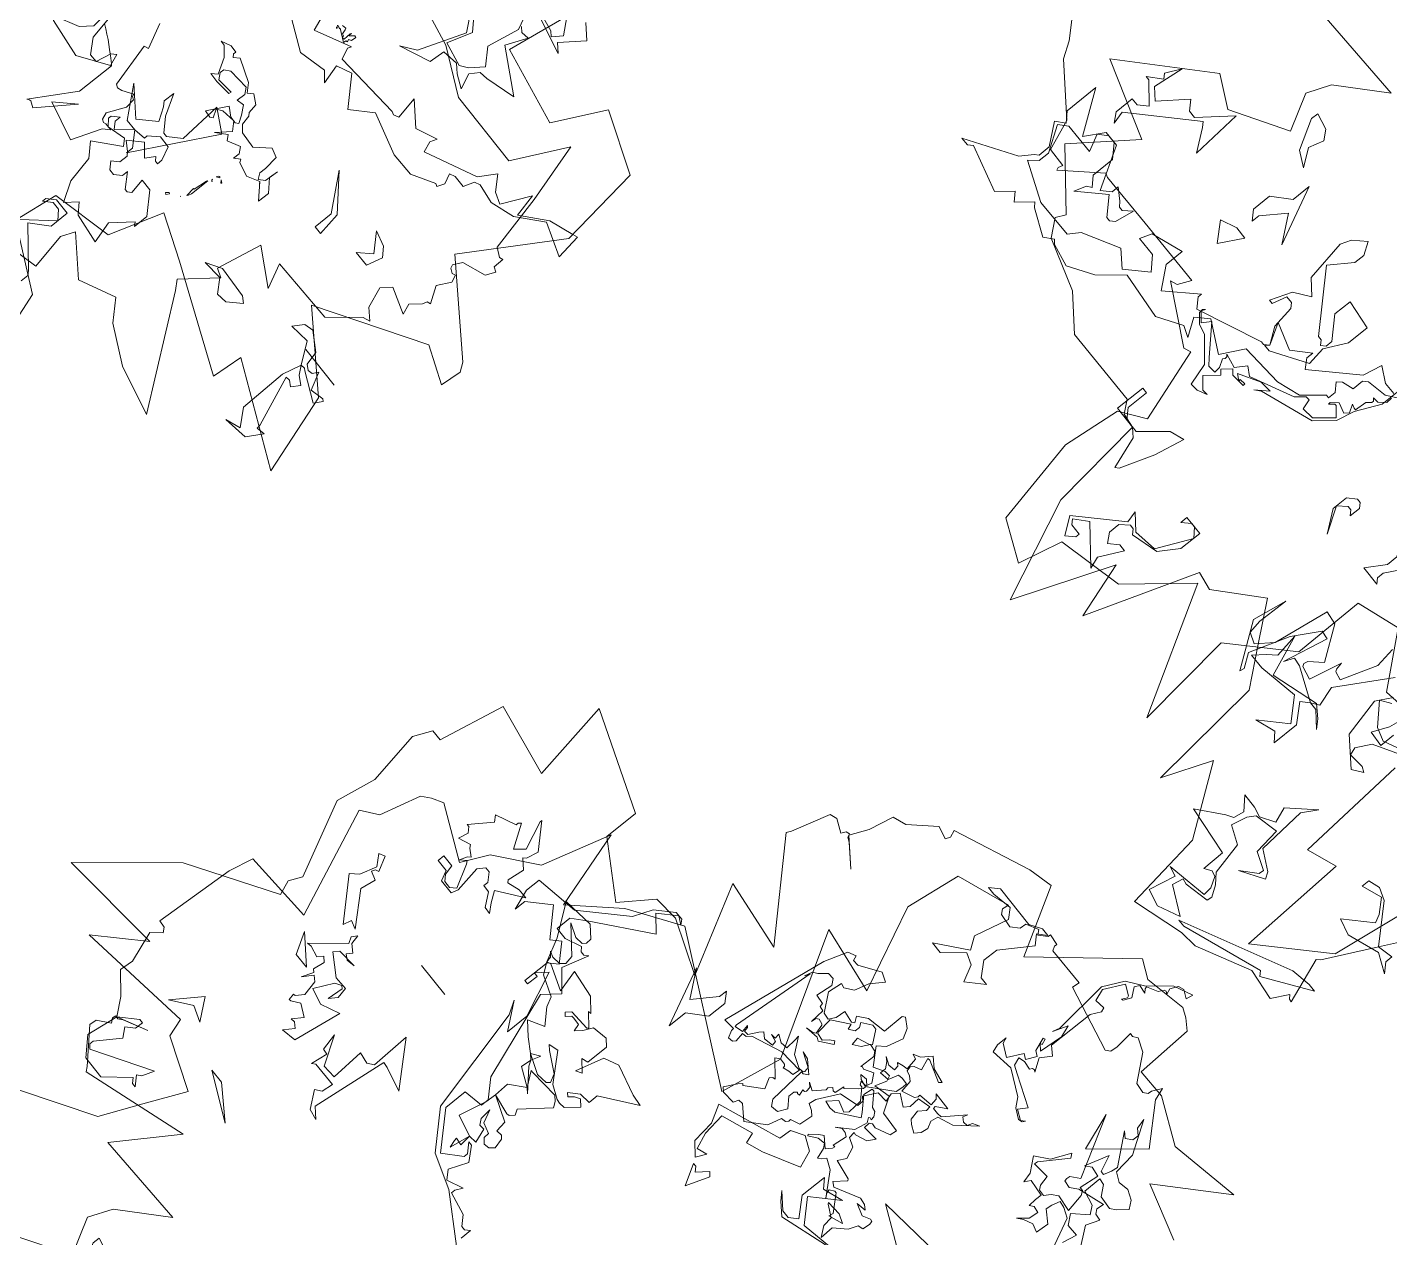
# Model space of a CAD drawing. Header units: metres. Extents: x -71 to 881, y -503 to 661.
# Drawn here: x 262 to 268.67, y -293.75 to -287.83 of the extents above; entities that cross this region are included whole.
import ezdxf

# ---------------------------------------------------------------- set-up
doc = ezdxf.new("R2010")
doc.units = ezdxf.units.M
doc.layers.add('ARBRE', color=100, linetype='Continuous', lineweight=13, true_color=0x00ff3f)

# ---------------------------------------------------------------- blocks, each defined once
blk = doc.blocks.new('WMF2', base_point=(0, 0.01))
at = {"color": 251, "lineweight": 0, "true_color": 0x636466}
for points in [[(99.88, -192.88), (107.36, -202.17), (106.64, -204.2), (107.63, -204.27), (108.14, -204.87), (108.06, -205.98), (111.91, -204.61), (112.96, -203.7), (114.06, -203.79), (114.16, -204.2), (114.12, -204.74), (112.93, -205.76), (117.77, -214.23), (115.81, -208.91), (110.13, -215.92), (115.04, -221.02), (115.66, -222.79), (116.35, -221.31), (116.39, -220.76), (116.99, -220.25), (118.51, -220.38), (121.42, -223.82), (123.45, -224.55), (124.06, -224.04), (124.6, -224.1), (124.28, -221.43), (124.37, -220.32), (124.97, -219.82), (134.84, -221.76), (134.73, -222.86), (140.59, -222.8), (140.98, -223.38), (140.96, -223.82), (142.59, -223.95), (142.62, -223.52), (143.7, -222.51), (144.2, -223.11), (145.93, -222.16), (146.02, -221.17), (147.09, -220.14), (149.19, -220.32), (149.69, -220.93), (149.6, -221.91), (157.24, -218.9), (158.3, -210.64), (152.62, -198.66), (162.76, -199.86), (152.65, -183.05), (154.26, -173.69), (175.85, -184.22), (183.13, -179.1), (188.97, -172.64), (192.5, -184.13), (195.26, -173.72), (200.97, -168.92), (202.85, -164.87), (210.8, -168.41), (212.43, -167.44), (213.62, -166.42), (215.13, -160.27), (217.5, -158.38), (210.72, -142.97), (221.5, -142.28), (222.26, -138.6), (222.84, -126.51), (221.75, -126.41), (221.24, -125.83), (222.46, -124.38), (220.76, -119.93), (220.93, -117.85), (217.92, -115.52), (216.01, -113.25), (211.75, -115.52), (215.09, -113.71), (215.69, -113.21), (216.23, -113.25), (216.29, -112.71), (215.78, -112.1), (217.44, -110.7), (217.53, -109.6), (213.13, -105.6), (212.64, -105.02), (197.13, -110.25), (202.88, -101.16), (188.84, -101.73), (195.03, -95.86), (196.4, -92.3), (193.55, -87.25), (201.48, -82.18), (206.17, -84.52), (217.5, -73.62), (205.76, -70.03), (212.07, -61.12), (204.08, -54.99), (204.77, -53.52), (202.84, -51.25), (195.1, -48.95), (190.12, -45.33), (178.29, -45.44), (176.89, -43.78), (174.7, -43.59), (173.01, -29.2), (166.39, -14.78), (160.89, -29.58), (158.19, -21.39), (152.68, -38.14), (149.95, -37.75), (143.85, -43.43), (139.57, -38.33), (135.29, -33.25), (133.39, -15.7), (130.63, -23.1), (123.64, -13.73), (121.99, -1.9), (114.39, -4.34), (111.72, -4.67), (103.98, -8.76), (99.27, -8.35), (97.95, -10.89), (97.46, -10.41), (97.02, -10.37), (99.54, -16.88), (99.06, -17.38), (95.41, -24.9), (90.83, -34.32)], [(45.91, -59.56), (49.4, -70.11), (59.14, -74.81), (58.34, -81.44), (49.36, -83.76), (46.84, -91.88), (40.14, -89.34), (24.4, -82.93), (24.01, -87.6), (8.81, -80.93), (12.69, -92.64), (23.58, -100.08), (8.83, -109.56), (3.27, -107.44), (3.01, -110.61), (3.9, -111.79), (16.57, -120.44), (8.22, -134.47), (9.81, -146.85), (18.98, -150.2), (22.71, -142.59), (34.39, -144.58), (32.65, -156.43)], [(100.3, -13.3), (97.37, -13.9), (96.16, -13.9), (102.61, -9.16), (103.21, -9.75), (114.9, -5.14), (116, -5.14), (100.3, -13.3), (100.3, -13.3)], [(122.03, -4.59), (121.2, -8.62), (122.72, -8.94), (116.58, -10.22), (116.74, -11.56), (117.68, -13), (118.53, -13.17), (119.53, -12.5), (119.62, -15.95), (127.05, -16.59), (123.52, -19.64), (122.5, -20.31), (122.25, -21.93), (124.05, -23.52), (121.84, -23.52), (120.32, -23.2), (118.31, -24.55), (119.17, -26.74), (115.88, -30.39), (117.14, -28.09), (116.53, -20.76), (113.49, -19.25), (112.89, -18.34), (116.25, -16.14), (114.07, -18.14), (114, -18.92), (116.7, -19.9), (117.23, -23.8), (120.73, -22.94), (121.42, -21.76), (121.9, -19.39), (119.14, -18.3), (118.02, -13.51), (116.67, -12.35), (115.65, -10.82), (115.72, -10.05), (119.34, -9.11), (120.19, -9.29), (120.53, -7.61), (116.29, -5.59), (119.5, -4.04), (122.03, -4.59), (122.03, -4.59)], [(162.25, -221.47), (162.55, -220.76), (164.41, -221.19), (167.6, -217.66), (169.53, -216.89), (170.28, -213.15), (171.44, -210.43), (167.5, -207.63), (170.63, -209.8), (171.33, -210.11), (171.53, -210.62), (172.06, -210.42), (172.36, -209.7), (174.37, -210.56), (175.39, -210.16), (176.98, -204.42), (177.29, -203.7), (165.65, -192.21), (176.34, -193.26), (169.52, -180.97), (177.55, -183.87), (181.35, -183.49), (184.59, -178.67), (192.69, -183.49), (192.69, -188.7), (207.51, -193.95), (205.44, -181.84), (216.23, -183.49), (218.11, -173.58), (219.76, -173.52), (220.92, -170.8), (219.49, -162.84), (220.49, -156.77), (215.08, -146.26), (215.94, -144.26), (215.12, -142.21), (227.2, -134.24), (237.13, -121.84), (221.43, -123.58), (227.53, -117.47), (210.08, -120.09), (209.21, -117.47), (201.41, -114.58), (204.04, -108.47), (206.64, -102.36), (221.47, -92.77)], [(228.67, -76.4), (223.08, -70.7), (221.59, -68.47), (214.46, -63.39), (212.7, -59.01), (209.83, -58.98), (210.04, -58.28), (209.88, -57.88), (205.22, -63.07), (204.55, -62.86), (196.2, -62.98), (185.71, -63.11), (186.56, -61.11), (187.58, -60.7), (178.92, -56.25), (177.9, -56.66), (174.32, -45.95), (177.81, -43.34), (178.67, -34.61), (175.87, -21.54), (169.72, -18.91), (168.26, -25.61), (158.55, -28.14), (151.66, -37.02), (141.23, -19.49), (142.97, -34.33), (135.13, -42.17), (135.3, -53.01), (129.01, -55.27), (122.91, -48.29), (114.53, -49.68)], [(113.77, -42.55), (112.45, -25.61), (108.09, -27.35), (107.21, -10.78), (98.49, -19.49), (96.74, -32.59)], [(61.59, -70.48), (52.23, -72.98), (53.36, -78.3), (52.54, -80.39), (46.99, -76.49), (41.75, -79.1), (39.13, -76.49), (33.51, -73.76), (26.05, -72.12), (37.25, -86.3), (38.33, -87.51), (34.61, -92.45), (35.99, -92.94), (34.69, -99.75), (29.28, -96.73), (30.97, -100.19), (21.09, -100.49), (17.67, -104.7), (16.66, -105.12), (18.28, -106.23), (19.48, -109.18), (18.41, -110.67), (14.49, -109.41), (15.1, -110.95), (13.93, -112.47), (13.73, -113.15), (13.23, -113.37), (14.72, -115.61), (13.76, -117.64), (14.16, -118.66), (14.68, -118.45), (15.39, -118.76), (15.6, -119.27), (14.94, -120.61), (11.56, -121.96), (10.97, -123.39), (11.67, -123.68), (11.74, -125.32), (12.27, -125.11), (13.58, -125.77), (15.6, -134.05), (18.21, -142.77), (22.11, -134.68), (33.61, -134.71), (40.51, -137.9), (50.45, -139.73)], [(97.85, -210.62), (106.23, -212.96), (97.57, -221.28), (108.11, -219.06), (114.95, -222), (119.42, -221.88), (119.84, -230.55), (121.43, -231.58), (122.86, -232.19), (129.04, -230.77), (131.8, -232.03), (142.53, -219.05), (147.98, -228.38), (151.61, -227.39), (162.65, -222.48), (162.25, -221.47), (162.25, -221.47)], [(95.41, -24.9), (93.1, -25.5), (93.1, -24.4), (91.88, -23.19), (94.81, -24.4), (99.43, -22.59), (101.87, -23.19), (98.33, -26.72), (98.94, -27.82), (100.65, -29.64), (103.57, -28.43), (103.57, -29.64), (101.87, -30.26), (100.05, -29.64), (95.41, -24.9), (95.41, -24.9)], [(169.87, -28.84), (169.25, -28.23), (167.56, -28.23), (167.56, -27.6), (168.66, -26.5), (170.48, -28.84), (164.64, -34.67), (165.12, -36.39), (162.8, -34.67), (159.28, -35.28), (156.97, -40.52), (158.19, -41.62), (158.8, -41.62), (159.88, -40.52), (159.88, -41.62), (156.97, -41.62), (156.97, -38.21), (158.8, -35.28), (162.8, -34.07), (163.41, -34.67), (164.03, -34.67), (165.12, -33.45), (165.12, -31.75), (164.03, -30.53), (162.8, -31.75), (161.71, -31.75), (163.41, -28.23), (162.8, -26.5), (168.04, -30.53), (169.87, -28.84), (169.87, -28.84)], [(127.86, -39.54), (126.03, -38.33), (124.94, -37.24), (127.24, -38.94), (128.46, -38.94), (129.55, -37.85), (127.24, -35.41), (127.24, -31.39), (128.46, -32.48), (131.38, -31.39), (127.86, -34.91), (130.76, -37.85), (136.62, -36.62), (138.93, -36.62), (137.71, -38.33), (136.62, -39.54), (137.23, -43.08), (134.79, -37.24), (127.86, -39.54), (127.86, -39.54)], [(117.52, -45.28), (117.5, -42.97), (119.86, -43.05), (118.8, -45.54), (118.53, -47.44)], [(121.17, -47.9), (122.64, -46.8), (121.69, -48.6)], [(123.77, -50.57), (128.28, -42.59), (127.38, -39.75), (128.46, -38.94), (133.52, -40.99), (134.82, -41.11), (135.39, -39.6), (134.06, -46.44), (135.36, -46.55), (137.61, -42.55), (139.52, -36.52), (138.12, -34.62), (138.22, -33.95), (142.72, -39.97), (141.89, -45.21), (141.95, -40.55), (141.61, -38.48), (139.96, -37.89), (138.27, -40.36), (137.04, -48.82), (135.07, -48.6), (131.68, -44.07), (133.27, -42.27), (133.42, -41.67), (133.14, -41.28), (131.16, -40.93), (130.09, -45.87), (129.9, -44.79), (129.67, -44.48), (128.38, -44.23), (126.63, -49.66), (127.08, -52.73)], [(122.64, -46.8), (119.8, -44.2), (117.78, -43.62), (113.05, -45.94), (112.69, -46.71), (113.05, -47.75), (111.9, -48.16), (110.76, -46.76), (118.41, -42.1), (119.56, -39.88), (119.15, -38.74), (116.82, -39.05), (116.04, -38.68), (117.45, -37.54), (121.56, -40.46), (122.95, -46.17), (122.64, -46.8), (122.64, -46.8)], [(174.7, -43.59), (178.13, -43.59), (178.13, -48.16), (177.26, -48.16), (177.26, -44.83), (176.02, -43.59), (173.91, -43.59), (170.9, -47.37), (168.8, -48.16), (169.68, -43.59), (171.36, -38.49), (171.81, -38.05), (173.47, -42.7), (174.7, -43.59), (174.7, -43.59)], [(220.57, -50.22), (221.79, -50.2), (214.78, -54.92), (213.59, -56.76), (213.1, -57.26), (213.13, -59.1), (215.47, -61.97), (214.27, -63.08), (215.5, -64.29), (215.56, -69.52), (211.34, -63.72), (209.67, -66.67), (207.37, -66.7), (203.77, -60.91), (202.56, -62.13), (202.58, -63.23), (200.85, -62.15), (200.24, -61.55), (199.64, -61.56), (198.56, -62.79), (199.01, -59.87), (199.61, -59.26), (200.21, -59.24), (202.55, -61.52), (206.05, -57.94), (205.47, -59.78), (204.85, -60.28), (206.1, -61.48), (206.14, -65.01), (207.85, -66.7), (209.07, -66.69), (210.27, -65.56), (209.03, -63.15), (213.66, -63.1), (214.86, -61.99), (212.51, -58.47), (212.49, -56.77), (213.57, -55.55), (207.7, -53.3), (201.85, -53.37), (200.78, -55.09), (195.57, -58.07), (193.11, -56.39), (190.24, -59.36), (192.08, -61.04), (195, -61.01), (194.41, -62.83), (189.81, -64.59), (189.77, -61.68), (187.3, -58.79), (183.33, -62.96), (183.33, -62.37), (182.1, -61.15), (172.77, -65.4), (172.29, -65.4), (171.68, -66.02), (173.43, -68.94), (169.39, -67.77), (166.98, -70.11), (166.96, -69.01), (165.85, -67.81), (160.08, -73.71), (159.5, -76.65), (157.18, -75.46), (155.35, -75.48)], [(153.05, -76.72), (155.95, -74.38), (158.86, -73.73), (159.47, -73.11), (159.44, -71.4), (161.14, -70.78), (161.73, -70.16), (160.64, -69.08), (160.62, -67.87), (161.11, -67.86), (163.5, -64.91), (166.9, -63.65), (173.36, -63.08), (175.14, -59.53), (179.8, -61.8), (181.48, -60.07), (179.75, -57.65), (181.46, -58.23), (184.95, -55.88), (192.02, -56.41), (194.9, -52.85), (198.42, -50.48), (201.82, -51.06), (202.43, -51.55), (203.66, -50.42), (207.69, -52.09), (208.3, -52.68), (210.1, -50.35), (211.21, -51.44), (213, -49.09), (219.97, -50.84), (220.57, -50.22), (220.57, -50.22)], [(156.89, -69.51), (157.43, -66.75), (159.56, -64.03), (167.3, -61.05), (168.14, -60.32), (166.54, -62.02), (168.32, -61.8), (171.36, -59.94), (170.42, -59.42), (170.47, -59.72), (169.59, -59.84), (169.56, -59.52), (171.59, -59.29), (172.31, -59.83), (173.34, -58.5), (172.64, -57.96), (174.22, -55.94), (172.57, -54.64), (171.71, -54.74), (173.12, -54.01), (174.29, -53.87), (175.3, -57.08), (178.61, -59.71), (180.18, -60.09), (181.49, -61.11), (181.56, -61.74), (181.3, -62.07), (181.53, -61.43), (180.22, -60.39), (179.42, -61.68), (175.68, -58.22), (174.72, -57.4), (173.53, -57.53), (173.65, -58.47), (174.34, -59.58), (174.13, -59.93), (174.18, -60.23), (174.45, -60.45), (172.34, -60.13), (171.33, -61.75), (169.98, -60.98), (163.78, -64.16), (162.73, -65.48), (162.11, -65.55), (161.63, -64.1), (159.84, -64.31), (157.76, -66.95), (159.09, -68.05), (159.4, -68.02), (159.94, -67.33), (159.98, -67.64), (159.15, -68.6), (157.6, -68.22), (157.12, -68.85), (157.81, -69.96), (157.22, -69.78), (156.92, -69.81), (156.81, -71.58), (156.27, -72.27), (156.3, -72.59), (156.65, -72.85), (155.79, -72.95), (154.94, -73.93), (155.05, -74.81)], [(155.22, -76.3), (155.18, -73.27), (156.89, -69.51), (156.89, -69.51)], [(147.98, -61.05), (146.87, -62.15), (146.26, -62.15), (145.66, -61.53), (145.66, -59.83), (146.26, -60.44), (146.87, -60.44), (147.98, -59.23), (145.66, -55.68), (147.98, -58.61), (147.98, -61.05), (147.98, -61.05)], [(136.37, -58.45), (136.37, -57.37), (135.76, -56.76), (138.68, -56.76), (136.98, -59.69), (136.98, -61.39), (137.47, -62), (134.54, -62), (136.37, -58.45), (136.37, -58.45)], [(171.68, -66.02), (173.31, -68.24), (173.88, -71.59), (174.47, -72.18), (175.5, -72.18), (176.09, -69.97), (176.66, -69.97), (175.5, -73.22), (173.31, -74.97), (175.5, -76.59), (176.66, -82.74), (176.09, -84.36), (174.47, -86.09), (173.31, -84.36), (173.31, -82.74), (175.5, -79.36), (168.32, -72.18), (167.74, -72.18), (167.15, -71.59), (166.58, -72.18), (166.58, -73.22), (169.36, -76), (169.36, -78.78), (164.96, -78.33), (164.96, -74.97), (166.58, -71.59), (166.11, -68.82), (171.09, -65.45), (172.15, -65.45), (171.68, -66.02), (171.68, -66.02)], [(58.86, -75.3), (55.34, -79.44), (56.55, -80.53), (57.77, -80.53), (58.86, -79.44), (58.86, -80.05), (57.77, -81.14), (55.34, -81.14), (55.34, -78.22), (57.77, -75.92), (52.42, -71.77), (51.91, -71.27), (51.91, -70.06)], [(187.57, -69.19), (189.89, -71.62), (187.57, -72.72), (185.74, -72.72), (187.57, -69.19), (187.57, -69.19)], [(211.1, -72.56), (210.01, -72.56), (208.8, -73.77), (211.73, -76.09), (212.35, -76.09), (210.51, -77.8), (211.1, -78.4), (210.01, -80.71), (210.51, -76.09), (208.8, -74.88), (205.88, -79.01), (204.66, -77.8), (203.56, -77.8), (200.04, -82.55), (199.42, -74.88), (201.73, -77.8), (202.34, -78.4), (210.51, -70.25), (210.01, -68.43), (211.1, -69.64), (211.1, -72.56), (211.1, -72.56)], [(71.55, -86.71), (71.33, -86.9), (71, -87.03), (70.05, -86.62), (66.45, -92.02), (69.04, -89.28), (63.17, -87.99), (61.62, -92.45), (60.75, -93.34), (61.84, -93.29), (62.18, -93.16), (62.64, -93.37), (63.02, -94.3), (61.86, -97.06), (62.03, -98.49), (62.51, -98.7), (62.64, -99.03), (64.13, -98.04), (64.8, -97.78), (65.29, -97.98), (67.08, -104.41), (66.4, -104.68), (68.19, -108.14)], [(73.05, -102.03), (72.35, -101.7), (71.67, -101.35), (70.98, -101), (70.34, -100.64), (69.73, -100.29), (69.19, -99.97), (68.7, -99.67), (68.31, -99.43), (68.02, -99.24), (67.83, -99.11), (67.77, -99.08), (67.77, -93.28), (71.55, -86.71)], [(184.65, -79.77), (186.95, -76.25), (186.95, -75.04), (188.18, -76.25), (188.18, -79.17), (185.74, -81.48), (185.74, -84.42), (181.72, -76.25), (184.65, -79.77), (184.65, -79.77)], [(110.5, -210.3), (109.11, -209.66), (107.56, -210.01), (106.1, -209.43), (105.21, -208.37), (106.3, -206.96), (107.08, -206.3), (109.11, -206.4), (110.23, -207.75), (111.21, -207.86), (111.17, -205.1), (108.98, -204.68), (108.09, -203.61), (109.95, -201.54), (108.82, -200.21), (107.05, -200.28), (107.47, -198.09)], [(107.17, -195.57), (109.76, -200.75), (111.21, -201.34), (112.19, -201.47), (112.55, -200.2), (112.63, -199.28), (110.76, -198.09), (110.9, -196.12), (112.13, -196.43), (113.42, -195.8), (114.19, -195.14), (113.09, -196.56), (112.98, -198.01), (113.96, -198.14), (114.51, -197.67), (114.61, -198.91), (114.58, -199.9), (117.07, -200.09), (117.61, -199.16), (118.02, -200.63), (119.62, -202.52), (117.74, -204.14), (116.53, -207), (116.04, -206.45), (118.58, -202.45), (118.63, -201.93), (116.12, -202.24), (115.77, -200.72), (115.3, -200.17), (114.31, -200.14), (113.77, -201.07), (112.93, -201.79), (110.47, -201.58), (110.98, -204.31), (111.44, -204.87), (111.97, -204.91), (111.68, -207.85), (113.17, -208.02), (114, -207.32), (112.98, -210.96), (111.87, -208.65), (111.36, -208.61), (111.05, -209.82), (110.92, -210.8), (114.34, -214.81), (113.44, -214.21), (112.61, -214.93), (112.58, -215.91), (113.47, -216.49), (113.87, -217.98), (110.96, -213.56), (110.5, -210.3), (110.5, -210.3)], [(18.5, -90.74), (17.84, -93.61), (20.02, -96.45), (22.98, -96.02), (22.05, -97.63), (20.72, -98), (17.93, -96.37), (17.41, -94.37), (16.65, -93.94), (15.97, -94.11), (15.49, -94.96), (14.21, -92.52), (12.21, -93.06), (11.86, -92.86), (12.6, -91.6), (16.89, -93.51), (17.23, -93.72), (17.84, -93.61), (16.91, -92.52), (15.64, -91.79), (16.37, -90.52), (17.22, -91.02), (17.83, -90.91), (14.87, -83.79), (14.78, -83.17), (13.49, -83.45), (14.87, -81.07), (17.86, -80.56), (18.47, -80.47), (16.28, -81.33), (18.28, -83.52), (18.5, -90.74), (18.5, -90.74)], [(55.55, -83.45), (56.85, -81.67), (58.61, -84.37), (59.53, -88.36), (61.31, -90.12), (57.78, -93.28), (58.61, -94.11), (61.31, -93.28), (62.23, -94.11), (62.23, -94.58), (61.31, -95.5), (61.31, -94.58), (60.48, -93.73), (58.61, -95.97), (56.85, -96.33), (56.85, -96.8), (55.55, -98.2), (53.79, -98.2), (52.87, -96.33), (52.87, -95.5), (53.33, -95.5), (53.79, -95.97), (54.63, -94.58), (56.39, -95.97), (58.23, -94.11), (56.85, -93.28), (56.39, -92.81), (56.39, -91.51), (57.31, -90.59), (56.39, -89.66), (55.55, -89.66), (54.63, -90.59), (54.63, -91.51), (52.87, -89.66), (52.41, -89.66), (51.93, -90.12), (52.41, -92.34), (50.63, -92.34), (47.94, -89.66), (47.94, -87.42), (48.41, -87.89), (50.63, -84.84), (49.71, -81.67), (54.16, -82.15), (55.55, -83.45), (55.55, -83.45)], [(193.06, -90.68), (193.06, -91.77), (190.63, -91.29), (189.54, -90.08), (190.15, -87.76), (188.32, -85.45), (190.63, -86.53), (193.06, -90.68), (193.06, -90.68)], [(30.71, -93.26), (29.79, -92.67), (31.51, -90.88), (33.12, -90.61), (34.74, -92.37), (37.69, -92.07), (35.5, -93.43), (30.71, -93.26), (30.71, -93.26)], [(48.48, -94.16), (48.71, -93.73), (48.96, -93.86), (48.64, -94.24), (48.48, -94.16), (48.48, -94.16)], [(58.61, -95.97), (60.32, -95.97), (63.86, -99.98), (59.71, -97.06), (57.39, -99.38), (58.61, -101.21), (59.21, -101.81), (59.21, -103.52), (57.39, -100.59), (55.69, -98.89), (55.08, -98.89), (53.39, -100.59), (53.87, -107.05), (50.45, -105.22), (56.79, -93.05), (56.79, -94.14), (58.61, -95.97), (58.61, -95.97)], [(12.72, -95.5), (19.16, -95.5), (12.72, -95.5), (12.72, -95.5)], [(46.51, -96.62), (46.65, -96.16), (46.74, -95.97), (46.95, -97.29), (46.8, -97.34), (46.58, -99.41), (46.49, -99.57), (46.51, -96.62), (46.51, -96.62)], [(47.28, -95.16), (47.15, -95.21), (47.28, -95.16), (47.28, -95.16)], [(78.38, -97.12), (74.97, -98.96), (73.76, -100.65), (74.37, -105.9), (74.97, -106.51), (76.08, -106.51), (76.08, -107.72), (74.37, -108.33), (72.54, -99.56), (70.84, -97.73), (69.62, -97.73), (69.14, -100.05), (68.53, -100.65), (67.9, -98.96), (72.05, -96.02), (77.9, -96.64), (78.38, -97.12), (78.38, -97.12)], [(46.06, -100), (46.17, -99.95), (46.26, -100.23), (46.22, -100.08), (46.06, -100), (46.06, -100)], [(45.08, -100.81), (45.46, -101.12), (45.03, -100.9), (45.08, -100.81), (45.08, -100.81)], [(45.94, -101.27), (45.76, -101.16), (46.23, -100.87), (46.06, -101.21), (45.94, -101.27), (45.94, -101.27)], [(41.84, -105.25), (43.62, -104.29), (45.73, -104.74), (46.01, -105.12), (46.77, -104.41), (46.73, -105.44), (47.43, -106.2), (49.22, -105.25), (49.85, -105.94), (51.28, -104.6), (49.82, -106.67), (50.87, -107.74), (52.95, -107.44), (53.69, -106.82), (53.01, -105.71), (53.39, -105.43), (54.48, -105.47), (52.9, -108.54), (51.53, -107.75), (50.51, -107.72), (50.13, -108.07), (50.82, -109.11), (51.79, -110.25), (52.85, -109.93), (52.79, -111.31), (53.49, -112.07), (56.63, -111.82), (57.39, -111.12), (57.42, -110.48), (56.72, -109.72), (54.29, -109.98), (54.31, -109.62), (56.73, -109.36), (58.12, -109.4), (57.43, -110.12), (58.73, -112.28), (60.09, -113.37), (60.82, -113.4), (59.39, -114.07), (58.29, -114.03), (58.31, -113.66), (57.96, -113.28), (57.27, -113.98), (53.82, -112.76), (52.77, -111.68), (52.09, -112.38), (50.71, -111.59), (50.41, -110.19), (50.06, -109.81), (49.75, -108.42), (48.76, -107.65), (46.27, -107.55), (44.45, -109.59), (43.06, -109.17), (42.78, -107.03), (42.83, -106.03), (42.2, -105.27), (41.44, -105.97), (41.35, -108.07), (41.41, -106.7), (39.72, -105.17), (39.79, -103.4), (41.84, -105.25), (41.84, -105.25)], [(41.84, -105.25), (41.63, -105.03), (41.84, -105.25), (41.84, -105.25)], [(31.94, -110.31), (36.07, -115.05), (31.32, -110.9), (30.71, -107.38), (31.94, -107.38), (31.94, -110.31), (31.94, -110.31)], [(216.62, -108.51), (216.01, -113.25), (213.7, -115.58), (213.1, -115.58), (213.1, -114.35), (214.19, -113.25), (213.1, -112.03), (215.41, -108.51), (215.41, -107.9), (214.8, -107.41), (206.64, -112.66), (207.25, -110.82), (207.86, -110.33), (206.64, -109.11), (207.25, -109.11), (207.86, -109.72), (210.77, -106.2), (214.19, -106.2), (216.62, -108.51), (216.62, -108.51)], [(23.77, -111.52), (26.08, -113.84), (23.77, -113.24), (22.56, -112.13), (23.16, -109.69), (25.47, -109.69), (23.77, -111.52), (23.77, -111.52)], [(194.63, -115.87), (201.7, -119.08), (199.51, -119.1), (194.63, -115.87), (194.63, -115.87)], [(55.18, -128.25), (53.81, -124.69), (48.67, -127.32), (48.87, -126.75), (48.11, -125.21), (37.91, -126.12), (37.44, -125.97), (36.67, -126.35), (37.35, -129.67), (33.92, -127.23), (30.88, -128.65), (31.23, -127.59), (30.59, -126.09), (23.17, -129.77), (21.67, -132.34), (19.86, -130.44), (18.12, -129.86), (16.15, -134.19), (15.36, -130.85), (11.87, -133.9), (8.32, -135.28), (7.59, -135.54), (7.07, -131.77), (12.02, -133.45), (15.55, -130.27), (19.06, -129.03), (22.02, -129.38), (22.79, -129), (23.33, -127.38), (25.15, -127.33), (25.92, -126.95), (25.23, -125.56), (25.63, -124.43), (26.08, -124.57), (29.34, -122.59), (32.94, -122.53), (39.22, -124.13), (42.07, -121.37), (45.72, -125.04), (47.88, -123.97), (47.05, -121.13), (48.46, -122.25), (52.55, -121.18), (59.04, -124.03)], [(208.1, -122), (210.46, -122.83), (213.34, -120.5), (210.43, -124.86), (208.1, -122), (208.1, -122)], [(51.85, -128.21), (51.22, -128.34), (51.11, -128.15), (50.9, -127.48), (50.6, -127.43), (50.52, -127.17), (50.44, -127.11), (50.17, -127.21), (50.23, -128.35), (50.16, -128.51), (50.16, -128.08), (50.07, -128.03), (49.62, -128.66), (49.33, -128.62), (49.38, -127.89), (49.74, -127.62), (49.57, -127.32), (49.82, -127.23), (49.84, -126.81), (51.76, -127.71), (51.74, -127.58), (52.22, -127.74)], [(52.33, -127.68), (51.98, -127.29), (52.17, -127.38)], [(190.5, -128.76), (189.64, -129.45), (189.46, -131.17), (193.19, -131.13), (193.65, -130.73), (193.32, -133.22), (194.17, -133.3), (194.78, -135.8), (192.24, -131.89), (190.15, -132.02), (190.49, -137.07), (188.78, -136.9), (187.93, -137.58), (188.18, -143.5), (182.86, -137.92), (186.5, -138.74), (187.36, -138.82), (188.57, -127.35), (187.03, -126.24), (188.66, -126.48), (190.5, -128.76), (190.5, -128.76)], [(167.53, -134.78), (172.77, -136.49), (177.52, -141.23), (181.55, -156.93), (182.76, -158.76), (179.84, -155.24), (179.84, -158.76), (182.76, -165.09), (183.97, -163.4), (183.36, -163.4), (183.36, -161.69), (183.97, -161.69), (183.97, -165.71), (182.76, -166.93), (185.07, -169.24), (186.28, -168.03), (189.83, -171.55), (192.73, -168.64), (192.73, -166.93), (193.83, -169.85), (193.83, -172.16), (187.38, -173.37), (181.55, -179.23), (180.45, -182.15), (178.13, -184.47), (176.91, -184.47), (176.31, -183.86), (177.52, -184.47), (179.84, -182.15), (177.52, -180.32), (185.07, -173.85), (186.89, -172.16), (186.89, -169.85), (185.07, -169.85), (182.76, -170.95), (182.15, -170.45), (181.55, -170.45), (181.05, -170.95), (182.15, -166.93), (179.21, -164.61), (181.05, -162.17), (176.31, -149.38), (174, -147.07), (174, -145.86), (176.91, -145.25), (176.91, -141.71), (172.29, -137.1), (169.85, -139.41), (169.85, -140.01), (171.07, -141.23), (170.45, -141.23), (168.76, -139.41), (169.85, -136.49), (168.76, -135.38), (166.44, -136.49), (166.93, -135.38), (166.93, -134.78), (163.52, -134.17), (162.29, -132.95), (161.69, -132.95), (161.08, -133.55), (161.08, -131.86)], [(160.6, -130.65), (167.53, -134.78), (167.53, -134.78)], [(198.96, -132.02), (199.76, -132.54), (200.36, -132.4), (199.38, -133.95), (201.26, -134.85), (202.39, -133.98), (202.72, -133.9), (202.93, -134.84), (202.59, -134.91), (201.88, -136.06), (202.37, -138.31), (203.19, -138.84), (204.17, -137.22), (203.51, -139.04), (203.93, -139.29), (203.69, -141.03), (204.43, -141.55), (204.96, -140.74), (206.69, -141.04), (207.29, -140.91), (203.63, -145.45), (204.17, -146.3), (203.66, -147.12), (203.34, -145.79), (202.2, -145.06), (202.72, -144.26), (201.92, -143.8), (200.66, -144.08), (203.6, -143.77), (204.12, -142.96), (200.96, -141), (198.96, -141.1), (198.59, -139.51), (199.36, -138.28), (199.2, -140.69), (199.61, -140.96), (200.47, -140.41), (201.83, -137.47), (199.42, -136.95), (196.65, -138.27), (197.74, -130.97), (199.93, -130.47), (198.96, -132.02), (198.96, -132.02)], [(28.56, -153.92), (30.94, -150.53), (29.67, -149.64), (35.82, -150.93)], [(35.92, -147.95), (35.22, -147.45), (34.02, -147.66), (35.31, -144.47), (28.78, -140.9), (33.22, -139.51), (34.42, -139.31), (35.29, -137.92), (34.3, -135.76), (36.32, -136.63), (37.59, -137.52), (39.98, -137.11), (40.07, -134.73), (44.54, -132.73), (42.46, -134.33), (40.08, -141.29), (42.26, -143.89)], [(41.66, -143.99), (39.59, -141.99), (40.67, -138.22), (37.1, -137.61), (35.99, -138.41), (34.61, -140.39), (36.71, -142.49), (35.82, -147.35), (36.59, -148.94)], [(36.53, -151.43), (32.84, -150.83), (32.14, -150.33), (31.15, -151.75), (34.23, -155.28)], [(30.66, -155.41), (28.56, -153.92), (28.56, -153.92)], [(172.09, -138.69), (172.45, -139.76), (172.53, -140.18), (171.42, -140.08), (171.62, -141.79), (170.39, -141.96), (171.14, -144.02), (171.94, -143.9), (172.54, -144.66), (172.74, -146.37), (171.85, -144.55), (170.26, -144.14), (170.19, -143.29), (169.43, -142.72), (168.61, -142.9), (168.09, -143.61), (168.48, -145.07), (168.92, -145.41), (169.79, -145.28), (170.04, -146.94), (173.91, -148.36), (170.8, -147.91), (170.41, -148.01), (169.9, -148.71), (170.41, -149.48), (167.33, -153.6), (167.88, -154.33), (168.63, -154.89), (173.09, -154.46), (173.45, -154.42), (171.93, -152.49), (171.21, -151.97), (174.13, -154.55), (174.64, -155.32), (175.4, -155.88), (172.47, -154.78), (170.8, -155.02), (170.42, -155.53), (171.04, -156.68), (174.04, -158.22), (174.74, -158.74), (173.33, -159.18), (169.98, -155.59), (167.94, -154.77), (167.31, -154.68), (166.44, -154.8), (165.01, -156.7), (165.95, -157.41), (166.73, -156.9), (167.3, -156.16), (167.79, -156.52), (166.47, -157.79), (164.8, -158.03), (164.79, -159.51), (159.94, -163.43), (161.71, -163.57), (166.28, -164.6), (168.39, -163.57), (169.49, -159.28), (168.67, -159.85), (170.32, -161.09), (169.36, -161.46), (169.4, -164.84), (170.39, -165.59), (172.66, -165.09), (173.31, -163.69), (174.06, -162.7), (174.38, -163.72), (175.5, -163.78), (175.85, -163.73), (176.42, -162.98), (176.92, -163.36), (176.35, -164.1), (173.23, -164.33), (173.04, -164.58), (174.93, -166.01), (174.5, -166.07), (176.45, -167.55), (180.59, -167.98), (179.68, -164.7), (183.52, -166.03), (184.12, -165.76), (184.28, -166.58), (184.98, -167.12), (184.09, -166.85), (182.78, -167.03), (182.25, -167.74), (182.48, -169.01), (186.32, -171.88), (184.25, -171.11), (183.02, -171.28), (182.66, -171.8), (182.73, -172.63), (184.43, -173.9), (189.08, -173.24), (185.87, -169.02), (184.12, -165.76), (182.95, -164.22), (179.83, -163.17), (179.13, -161.78), (177.11, -159.84), (179.39, -158.51), (177.45, -157.05), (175.4, -155.88), (174.19, -156.77), (174.64, -155.32), (174.73, -153.72), (171.93, -152.49), (174.04, -150.58), (173.91, -148.36), (173.97, -146.62), (174.86, -142.5), (171.62, -141.79), (172.09, -138.69), (172.09, -138.69)], [(208.87, -141.57), (204.74, -138.66), (207.06, -138.66), (208.87, -141.57), (208.87, -141.57)], [(208.96, -155.15), (209.4, -154.92), (209.63, -154.33), (208.3, -153.97), (208.67, -151.63), (204.64, -147.41), (205.96, -147.79), (206.24, -146.5), (211.37, -151.69), (210.33, -152.81), (209.63, -155.34), (210.96, -156.71), (210.11, -157.18), (208.96, -155.15), (208.96, -155.15)], [(189.52, -151.57), (194.75, -151.57), (189.52, -151.57), (189.52, -151.57)], [(147.09, -161.3), (148.81, -164.22), (148.31, -164.22), (147.7, -163.6), (146.47, -165.31), (145.88, -164.82), (147.09, -161.3), (147.09, -161.3)], [(203.13, -162.67), (204.93, -162.67), (204.93, -163.71), (203.13, -163.71), (202.75, -162.29), (202.01, -161.54), (200.96, -161.54), (200.21, -162.29), (202.01, -165.5), (202.37, -165.88), (203.13, -165.12), (202.75, -166.25), (202.37, -166.64), (203.5, -167.31), (203.82, -167.68), (205.6, -166.93), (205.31, -168.42), (205.98, -169.09), (206.34, -169.09), (204.18, -172.31), (204.93, -173.05), (202.01, -174.48), (202.01, -174.86), (201.7, -175.24), (199.54, -172.01), (198.43, -173.43), (200.21, -177.4), (200.21, -177.69), (197, -174.48), (197.38, -172.69), (197.76, -172.31), (196.33, -171.27), (196.63, -168.73), (196.33, -168.42), (194.53, -169.09), (193.04, -169.09), (196.63, -166.25), (195.57, -164.83), (194.53, -163.71), (195.57, -163.71), (197, -165.5), (198.12, -165.5), (198.12, -166.25), (199.17, -167.31), (199.92, -167.31), (200.59, -166.25), (199.92, -162.29), (200.21, -161.25), (202.37, -161.25), (203.13, -162.67), (203.13, -162.67)], [(135.09, -169.28), (136.91, -170.51), (138.01, -171.61), (135.68, -169.9), (134.47, -169.9), (133.38, -170.99), (135.68, -173.42), (135.68, -177.45), (134.47, -176.35), (131.54, -177.45), (135.09, -173.91), (132.16, -170.99), (126.32, -172.2), (124, -172.2), (125.23, -170.51), (126.32, -169.28), (125.71, -165.75), (128.13, -171.61), (135.09, -169.28), (135.09, -169.28)], [(138.94, -175.74), (144.01, -172.85), (146.39, -171.88), (146.93, -173.42), (151.56, -171.55), (151.13, -168.2), (150.13, -165.91), (148.68, -166.49), (149.35, -164.92), (151.24, -166.38), (151.67, -169.75), (153.13, -172.22), (143.98, -176.02), (143.88, -177.83), (142.05, -179.02), (139.92, -178.12), (138.94, -175.74), (138.94, -175.74)], [(129.33, -171.8), (130.44, -173.14), (130.63, -174.64), (132.41, -175.52), (132.57, -175.72), (130.37, -175.88), (129, -175.39), (131.03, -174.57), (130.92, -175.27), (132.78, -177.2), (132.94, -177.4), (133.27, -177.39), (133.89, -176.89), (133.76, -176.39), (133.25, -175.78), (136.03, -178.75), (137.63, -179.42), (138.03, -178.75), (138.43, -178.41), (139, -179.91), (139.48, -180.48), (140.6, -180.25), (141.77, -179.29), (141.95, -179.48), (140.94, -180.66), (140.37, -181.13), (138.81, -180.09), (138.2, -180.94), (138.17, -181.3), (138.5, -181.3), (138.3, -183.46), (138.84, -183.71), (139.55, -183.74), (140.34, -183.1), (138.33, -185.08), (138.01, -186.66), (137.96, -187.04), (138.47, -187.64), (138.27, -187.81), (137.93, -187.74), (138.03, -188.28), (138.55, -188.89), (139.2, -188.95), (140.91, -190.59), (141.25, -190.57), (141.38, -189.16), (139.54, -187.38), (139.07, -186.81), (142.01, -184.38), (142.93, -184.24), (144.01, -184.38), (142.96, -185.86), (141.2, -185.39), (140.77, -186.02), (140.94, -188.21), (142.43, -189.6), (142.8, -189.62), (143.13, -190.05), (142.18, -190.14), (141.95, -191.03), (142.93, -192.19), (144.24, -191.39), (144.58, -191.45), (144.78, -191.29), (144.74, -193.64), (145.22, -194.21), (146.33, -194.31), (146.97, -193.1), (147.96, -192.3), (148.2, -193.41), (146.53, -194.15), (146.12, -194.49), (147.57, -196.24), (148.3, -196.27), (149.64, -195.16), (149.18, -194.59), (149.23, -193.84), (150.01, -193.2), (150.32, -193.98), (152.67, -192.02), (152.33, -189.62), (152.2, -189.45), (151.09, -189.35), (150.48, -190.21), (149.91, -190.68), (149.57, -190.27), (151.32, -188.81), (151.86, -189.06), (153.85, -188.7), (152.77, -188.98), (152.4, -189.29), (152.8, -190.62), (152.94, -190.78), (153.69, -190.85), (154.05, -190.54), (154.11, -189.8), (154.29, -191.99), (154.99, -192.09), (155.13, -192.59), (156.55, -192.72), (156.32, -195.25), (156.96, -196.02), (157.91, -195.93), (158.87, -194.78), (159.49, -194.28), (159.79, -193.07), (159.51, -193.9), (160.36, -181.18), (160.3, -180.89), (159.09, -181.29), (159.32, -182.35), (159.11, -182.21), (158.95, -181.51), (158.27, -181.62), (157.59, -183.02), (157.18, -183.64), (156.35, -183.07), (154.92, -183.39), (155.08, -184.08), (156.2, -184.24), (155.47, -184.34), (155.62, -185.07), (154.42, -184.57), (153.35, -184.75), (153.51, -186.38), (153.6, -187.08), (151.95, -185.01), (149.99, -184.32), (149.29, -184.43), (149.15, -184.65), (149.29, -185.38), (151.47, -186.21), (150.33, -186.08), (148.46, -184.81), (149.07, -184.27), (149.41, -184.25), (148.91, -178.66), (148.24, -177.88), (147.12, -178.09), (146.52, -179.46), (147.86, -180.69), (147.82, -181.61), (147.53, -182), (147.35, -181.89), (146.99, -181.96), (147.31, -182.82), (146.97, -182.85), (146.83, -183.07), (146.96, -183.8), (147.57, -184.22), (146.37, -183.73), (145.25, -185.38), (145.32, -185.75), (144.9, -186.35), (144.5, -186.09), (144.14, -186.16), (144.04, -187.62), (143.83, -187.48), (142.52, -189.03), (142.08, -189.67), (142.11, -190.02), (143.28, -190.18), (143.89, -190.6), (142.85, -190.79), (141.99, -190.19), (138.87, -193), (138.74, -194.12), (138.82, -194.82), (139.8, -194.84), (140.46, -194.71), (140.93, -193.17), (142.31, -192.91), (142.34, -193.82), (143.01, -194.6), (143.63, -195.01), (142.43, -194.52), (141.41, -194.72), (141.51, -195.42), (141.95, -195.71), (141.09, -196.03), (140.4, -196.21), (140.74, -197.98), (141.5, -198.18), (140.55, -198.74), (139.52, -200.23), (138.03, -199.22), (135.82, -198.91), (136.11, -198.49), (139.38, -199.5), (139.74, -199.42), (139.04, -197.73), (140.05, -197.19), (140.36, -196.75), (140.18, -196.05), (139.41, -195.86), (138.75, -195.42), (138.41, -193.65), (136.6, -194.53), (136.31, -194.97), (136.38, -195.33), (134.28, -195.7), (134.46, -196.76), (135.1, -197.22), (132.37, -197.2), (133.77, -195.99), (133.7, -195.63), (132.79, -195.64), (132.09, -195.74), (129.95, -198.9), (130.18, -198.17), (129.52, -197.73), (128.84, -197.89), (128.6, -198.62), (127.64, -199.19), (130.16, -196.3), (132.35, -195.35), (132.53, -194.25), (131.99, -193.25), (132.12, -192.12), (132.68, -191.29), (133.87, -191.79), (134.49, -192.21), (134.79, -193.63), (134.09, -194.68), (134.18, -195.38), (136.09, -194.82), (135.98, -193.22), (136.53, -192.38), (138.34, -193.29), (139.06, -192.24), (138.68, -191.03), (140.3, -190.91), (141.35, -188.87), (140.74, -188.44), (140.72, -187.54), (143.51, -186.63), (145.06, -183.4), (145.23, -182.31), (144.26, -181.94), (143.6, -181.51), (143.77, -179.46), (145.1, -178.82), (145.07, -178.48), (145.34, -178.09), (146.02, -177.93), (146.55, -175.84), (149.03, -173.49), (151.13, -174.93), (151.83, -174.83), (152.07, -174.01), (154.04, -173.82), (154.65, -174.25), (153.72, -176.12), (153.29, -176.72), (153.08, -176.57), (150.75, -178.69), (151.6, -180.16), (151.31, -180.6), (150.94, -180.67), (153.31, -182.54), (152.7, -183.08), (151.76, -183.04), (151.56, -182.89), (151.5, -182.59), (150.64, -182.91), (149.91, -183.05), (149.78, -184.18), (153.37, -183.87), (157.76, -181.91), (158.22, -181.26), (158.87, -181.13), (158.61, -179.74), (158.9, -179.3), (159.63, -179.15), (160.17, -180.16), (160.23, -180.53), (161.97, -180.37), (159.66, -196.47), (158.58, -199.98), (157.43, -200.58), (157.16, -199.85), (156.26, -199.9), (153.31, -201.99), (151.94, -201.5), (153.21, -199.48), (153.79, -197.33), (154.96, -196.37), (155.66, -196.47), (155.88, -194.31), (153.91, -191.96), (152.87, -191.86), (152.36, -192.9), (152.27, -194.36), (150.48, -194.18), (150.11, -194.49), (150.75, -195.26), (149.38, -196.4), (146.61, -197.04), (146.66, -200.28), (146.27, -200.62), (144.88, -199.79), (144.11, -198.43), (144.72, -195.93), (145.72, -194.82), (143.6, -192.6), (142.05, -193.54), (141.19, -193.65), (140.84, -192.91), (141.38, -191.16), (138.98, -191.83), (137.57, -189.7), (134.5, -189.55), (134.6, -188.51), (136.69, -187.48), (137.39, -187.51), (137.76, -187.2), (137.7, -186.3), (135.35, -186.6), (135.98, -185.39), (137.66, -184.67), (138.03, -184.72), (137.93, -183.77), (136.52, -183.3), (135.82, -181.61), (136.44, -180.4), (133.42, -179.96), (133.25, -179.75), (134.5, -178.03), (133.81, -177.64), (130.21, -179.65), (129.13, -179.52), (128.46, -179.11), (129.89, -178.8), (128.13, -178.26), (126.98, -178.88), (126.62, -178.83), (126.51, -178.31), (126.62, -177.18), (127.36, -176.92), (127.86, -175.55), (129.43, -173.88), (129.33, -171.8), (129.33, -171.8)], [(167.3, -178.31), (164.99, -181.83), (164.99, -183.07), (163.76, -181.83), (163.76, -178.92), (166.2, -176.6), (166.2, -173.68), (170.22, -181.83), (167.3, -178.31), (167.3, -178.31)], [(116, -176.89), (115.75, -179.59), (116.63, -181.42), (119.11, -182.97), (127.36, -181.9), (116, -176.89), (116, -176.89)], [(128.63, -229.85), (130.85, -228.1), (132.31, -224.99), (131.45, -216.73), (131.71, -215.63), (130.94, -217.85), (130.31, -216.16), (130.6, -212.58), (131.48, -213.21), (131.19, -213.31), (131.49, -214.13), (131.79, -214.02), (131.07, -212.08), (130.28, -211.7), (130.98, -210.18), (131.77, -210.56), (132.87, -208.24), (134.78, -209.13), (135.09, -209.95), (135.09, -208.36), (134.68, -207.25), (131.36, -207.8), (127.52, -206.02), (126.48, -204.8), (124.97, -204.1), (124.38, -204.31), (124.19, -204.71), (124.67, -204.21), (126.19, -204.91), (125.4, -206.21), (130.16, -207.96), (131.33, -208.46), (131.74, -209.57), (130.87, -209.89), (129.57, -209.78), (129.36, -210.13), (129.07, -210.23), (128.75, -210.08), (129.97, -211.82), (128.98, -213.46), (130.3, -214.3), (130.27, -221.28), (129.57, -222.8), (129.78, -223.38), (131.29, -223.17), (131.93, -224.86), (130.51, -227.9), (128.94, -227.21), (128.82, -226.92), (129.2, -226.13), (128.91, -226.23), (128.41, -227.4), (129.45, -228.63), (129.11, -229.36), (127.81, -229.23), (128.24, -229.68), (128.34, -229.97), (126.82, -230.86), (126.44, -231.65), (126.15, -231.77), (125.75, -231.58), (126.06, -232.39), (125.56, -233.58), (124.75, -233.87), (123.53, -233.31), (123.33, -234.38), (126.03, -233.07), (128.63, -229.85), (128.63, -229.85)], [(147.98, -213.1), (150.4, -210.17), (152.11, -210.17), (147.98, -213.72), (149.19, -215.41), (147.98, -220.65), (149.19, -221.87), (152.11, -221.27), (153.32, -221.27), (152.11, -222.48), (145.66, -222.48), (143.95, -223.57), (142.74, -223.57), (143.95, -222.48), (142.74, -221.27), (145.66, -216.64), (145.66, -214.32), (143.95, -212.49), (142.74, -212.49), (145.04, -210.17), (146.26, -212.49), (147.98, -213.1), (147.98, -213.1)]]:
    blk.add_lwpolyline(points, dxfattribs=at)

msp = doc.modelspace()

# ---------------------------------------------------------------- block references
at = {"layer": 'ARBRE', "color": 251, "lineweight": 5, "true_color": 0x636466, "xscale": 0.03451886634015593, "yscale": 0.03451886634015593, "zscale": 0.03451886634015593, "rotation": 128.5771086415459}
for p in [(261.2006, -291.9835), (269.9938, -295.4425), (264.0339, -300.9413)]:
    msp.add_blockref('WMF2', p, dxfattribs=at)

doc.saveas('drawing.dxf')
